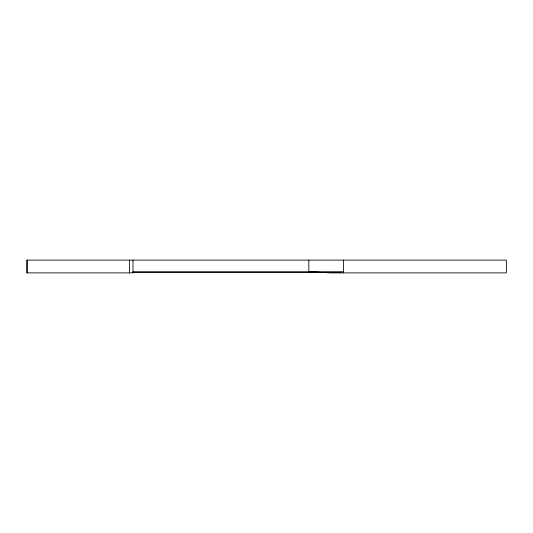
<?xml version="1.0" encoding="UTF-8"?>
<svg xmlns="http://www.w3.org/2000/svg" width="533" height="533" viewBox="0 0 533 533"><rect width="100%" height="100%" fill="white"/><g stroke="black" fill="none" stroke-linecap="round" stroke-linejoin="round"><path stroke-width="0.8" d="M132.99 271.743L343.479 271.743M132.77 272.49L341.66 272.49M343.479 260.111L343.479 272.889M308.814 260.111L308.814 271.743L330.707 272.889L506.35 272.889L506.35 260.111L26.65 260.111L26.65 272.889L132.99 272.889L132.99 260.111M129.426 260.111L129.426 272.889M27.489 260.111L27.489 272.889"/></g></svg>
